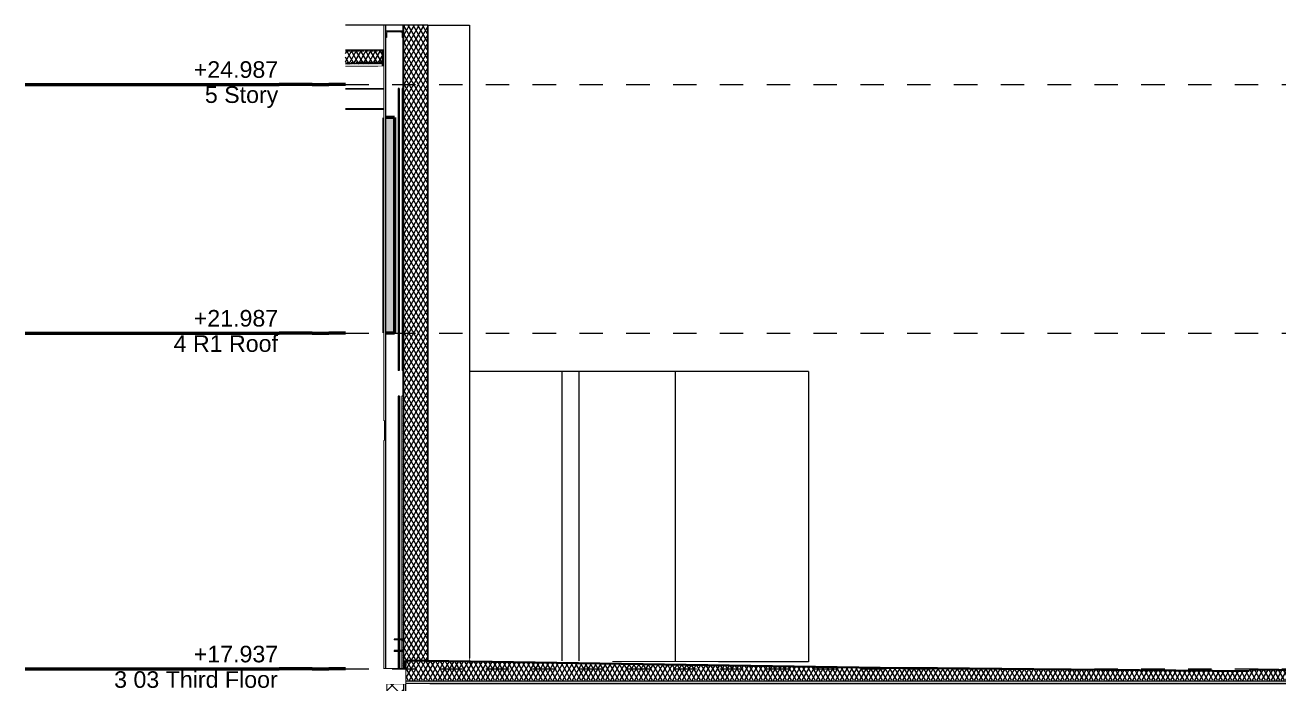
# Model space of a CAD drawing. Header units: millimetres. Extents: x -46169 to 153589, y -86316 to 18123.
# Drawn here: x 128027 to 143144, y -70951 to -63005 of the extents above; entities that cross this region are included whole.
import ezdxf

# ---------------------------------------------------------------- set-up
doc = ezdxf.new("R2010")
doc.units = ezdxf.units.MM
doc.header["$MEASUREMENT"] = 0
for name, pattern in [('Dashed', [2822.222233, 1411.111116, -1411.111116]), ('Hidden Line', [55, 45, -10]), ('Wipeout_Contour', [1000, 0, -1000])]:
    doc.linetypes.add(name, pattern=pattern)
for name, color, linetype, lineweight, true_color in [('0_Pen_No__105', 7, 'Continuous', 15, 0xa6a6a6), ('0_Pen_No__25', 7, 'Continuous', 50, 0x2a2a2a), ('A-20-M_Roof_Pen_No__53', 7, 'Continuous', 35, 0x444444), ('New_A-20-M_Roof_Pen_No__147', 7, 'Continuous', 0, 0x606060), ('New_A-20-M_Roof_Pen_No__149', 7, 'Continuous', 0, 0x2a2a2a), ('New_A-20-M_Roof_Pen_No__162', 7, 'Continuous', 0, 0xe47200), ('New_A-20-M_Roof_Pen_No__81', 7, 'Continuous', 20, 0x6a6a6a), ('New_A-25-M_Wall_Ext_Pen_No__107', 7, 'Continuous', 15, 0xa6a6a6), ('New_A-25-M_Wall_Int_Pen_No__107', 7, 'Continuous', 15, 0xa6a6a6), ('New_A-25-M_Wall_Int_Pen_No__27', 7, 'Continuous', 50, 0x2a2a2a)]:
    doc.layers.add(name, color=color, linetype=linetype, lineweight=lineweight, true_color=true_color)
for name, color, linetype, lineweight in [('0_Pen_No__6', 7, 'Continuous', 35), ('A-20-M_Roof_Pen_No__85', 8, 'Continuous', 20), ('A-20-M_Roof_Pen_No__93', 8, 'Continuous', 13), ('A-25-M_Wall_Int_Pen_No__87', 8, 'Continuous', 20), ('New_A-20-M_Roof_Pen_No__193', 7, 'Continuous', 18), ('New_A-20-M_Roof_Pen_No__195', 7, 'Continuous', 35), ('New_A-20-M_Roof_Pen_No__4', 7, 'Continuous', 20), ('New_A-20-M_Roof_Pen_No__85', 8, 'Continuous', 20), ('New_A-20-M_Roof_Pen_No__89', 8, 'Continuous', 20), ('New_A-20-M_Roof_Pen_No__92', 8, 'Continuous', 13), ('New_A-25-M_Wall_Ext_Pen_No__1', 7, 'Continuous', 13), ('New_A-25-M_Wall_Ext_Pen_No__87', 8, 'Continuous', 20), ('New_A-25-M_Wall_Int_Pen_No__1', 7, 'Continuous', 13), ('New_A-25-M_Wall_Int_Pen_No__87', 8, 'Continuous', 20)]:
    doc.layers.add(name, color=color, linetype=linetype, lineweight=lineweight)
for name, color, linetype in [('A-20-M_Roof', 7, 'Continuous'), ('A-25-M_Wall_Int', 7, 'Continuous'), ('New_A-20-M_Roof', 7, 'Continuous'), ('New_A-25-M_Wall_Ext', 7, 'Continuous'), ('New_A-25-M_Wall_Int', 7, 'Continuous')]:
    doc.layers.add(name, color=color, linetype=linetype)
doc.styles.add('GENERATED_STYLE_1', font='')
doc.styles.get('GENERATED_STYLE_1').set_extended_font_data('Swis721 BT')
pattern_1 = [(60, (96051.243, -82919.756), (-43.30127, 25), []), (120, (96051.243, -82919.756), (43.30127, 25), [])]
pattern_2 = [(270, (96051.24, -82919.76), (173.2051, 0), [0, -100]), (270, (96137.85, -82969.76), (173.2051, 0), [0, -100])]

# ---------------------------------------------------------------- blocks, each defined once
blk = doc.blocks.new('Section Elem_52_2', base_point=(96051, -82920))
at = {"color": 254, "linetype": 'Wipeout_Contour', "lineweight": 0, "ltscale": 604930.353214}
blk.add_wipeout([(134499, -67185), (134499, -70673), (134704, -70675), (134704, -67185)], dxfattribs=at).dxf.layer = 'New_A-20-M_Roof'
at = {"color": 254, "linetype": 'Wipeout_Contour', "lineweight": 0, "ltscale": 602571.293601}
blk.add_wipeout([(133386, -70644), (134499, -70673), (134499, -67185), (133386, -67185)], dxfattribs=at).dxf.layer = 'New_A-20-M_Roof'
at = {"color": 254, "linetype": 'Wipeout_Contour', "lineweight": 0, "ltscale": 759851.064171}
blk.add_wipeout([(134704, -67185), (134704, -70675), (135109, -70685), (135865, -70685), (135865, -67185)], dxfattribs=at).dxf.layer = 'New_A-20-M_Roof'
at = {"layer": 'New_A-20-M_Roof_Pen_No__89', "linetype": 'Continuous'}
for p, q in [((134499, -67185), (133386, -67185)), ((134704, -67185), (134499, -67185)), ((134499, -67185), (134499, -70673)), ((134704, -67185), (134704, -70675))]:
    blk.add_line(p, q, dxfattribs=at)
at = {"color": 254, "linetype": 'Wipeout_Contour', "lineweight": 0, "ltscale": 612310.839814}
blk.add_wipeout([(135865, -70685), (137472, -70685), (137472, -67185), (135865, -67185)], dxfattribs=at).dxf.layer = 'New_A-20-M_Roof'
at = {"layer": 'New_A-20-M_Roof_Pen_No__89', "linetype": 'Continuous'}
for p, q in [((135865, -67185), (134704, -67185)), ((135865, -67185), (135865, -70685)), ((137472, -67185), (135865, -67185)), ((137472, -67185), (137472, -70685)), ((135865, -70685), (135109, -70685)), ((137472, -70685), (135865, -70685))]:
    blk.add_line(p, q, dxfattribs=at)
blk = doc.blocks.new('*X81', base_point=(96051, -82920))
at = {"layer": 'New_A-20-M_Roof_Pen_No__162', "linetype": 'Continuous'}
for points in [[(131889, -63311), (131889, -63313), (131902, -63313), (131902, -63311)], [(132202, -63308), (132052, -63309), (132052, -63311), (132202, -63310)]]:
    blk.add_hatch(color=256, dxfattribs=at).paths.add_polyline_path(points)
blk = doc.blocks.new('Section Elem_59_2', base_point=(96051, -82920))
at = {"color": 254, "linetype": 'Wipeout_Contour', "lineweight": 0, "ltscale": 732697.208545}
blk.add_wipeout([(131889, -63298), (131889, -63311), (132333, -63307), (132346, -63306), (132346, -63298)], dxfattribs=at).dxf.layer = 'New_A-20-M_Roof'
at = {"color": 254, "linetype": 'Wipeout_Contour', "lineweight": 0, "ltscale": 586978.651778}
blk.add_wipeout([(132346, -63306), (132333, -63307), (132333, -63504), (132346, -63503)], dxfattribs=at).dxf.layer = 'New_A-20-M_Roof'
at = {"color": 254, "linetype": 'Wipeout_Contour', "lineweight": 0, "ltscale": 585989.456282}
blk.add_wipeout([(132333, -63309), (132333, -63307), (131889, -63311), (131889, -63313)], dxfattribs=at).dxf.layer = 'New_A-20-M_Roof'
at = {"layer": 'New_A-20-M_Roof'}
blk.add_blockref('*X81', (96051, -82920), dxfattribs=at)
at = {"color": 254, "linetype": 'Wipeout_Contour', "lineweight": 0, "ltscale": 586120.970016}
blk.add_wipeout([(132333, -63459), (132333, -63309), (131889, -63313), (131889, -63463)], dxfattribs=at).dxf.layer = 'New_A-20-M_Roof'
at = {"layer": 'New_A-20-M_Roof_Pen_No__85', "linetype": 'Continuous'}
h = blk.add_hatch(dxfattribs=at)
h.set_pattern_fill('Batt_Insulation_0002', color=256, style=0, pattern_type=2)
h.set_pattern_definition(pattern_1)
h.paths.add_polyline_path([(132333, -63459), (132333, -63309), (131889, -63313), (131889, -63463)])
at = {"layer": 'New_A-20-M_Roof_Pen_No__195', "linetype": 'Hidden Line'}
for p, q in [((132333, -63307), (131889, -63311)), ((132333, -63309), (131889, -63313))]:
    blk.add_line(p, q, dxfattribs=at)
at = {"layer": 'New_A-20-M_Roof_Pen_No__92', "linetype": 'Continuous'}
for p, q in [((131889, -63298), (132346, -63298)), ((132346, -63306), (132333, -63307))]:
    blk.add_line(p, q, dxfattribs=at)
at = {"color": 254, "linetype": 'Wipeout_Contour', "lineweight": 0, "ltscale": 586259.414271}
blk.add_wipeout([(132333, -63469), (132333, -63459), (131889, -63463), (131889, -63473)], dxfattribs=at).dxf.layer = 'New_A-20-M_Roof'
at = {"layer": 'New_A-20-M_Roof_Pen_No__81', "linetype": 'Continuous', "lineweight": 0, "true_color": 0x353535}
blk.add_hatch(color=250, dxfattribs=at).paths.add_polyline_path([(131889, -63508), (132333, -63504), (132333, -63469), (131889, -63473)])
at = {"layer": 'New_A-20-M_Roof_Pen_No__85', "linetype": 'Continuous'}
h = blk.add_hatch(dxfattribs=at)
h.set_pattern_fill('Batt_Insulation_0002', color=256, style=0, pattern_type=2)
h.set_pattern_definition(pattern_1)
h.paths.add_polyline_path([(132333, -63469), (132333, -63459), (131889, -63463), (131889, -63473)])
at = {"layer": 'New_A-20-M_Roof_Pen_No__147', "linetype": 'Continuous'}
blk.add_line((132333, -63469), (132333, -63504), dxfattribs=at)
at = {"layer": 'New_A-20-M_Roof_Pen_No__149', "linetype": 'Continuous'}
blk.add_line((132333, -63469), (131889, -63473), dxfattribs=at)
at = {"layer": 'New_A-20-M_Roof_Pen_No__193', "linetype": 'Continuous', "flags": 128}
blk.add_lwpolyline([(132333, -63307), (132333, -63309), (132333, -63459), (132333, -63469)], dxfattribs=at)
at = {"layer": 'New_A-20-M_Roof_Pen_No__195', "linetype": 'Hidden Line'}
blk.add_line((132333, -63459), (131889, -63463), dxfattribs=at)
at = {"layer": 'New_A-20-M_Roof_Pen_No__4', "linetype": 'Continuous'}
blk.add_line((132333, -63504), (131889, -63508), dxfattribs=at)
at = {"layer": 'New_A-20-M_Roof_Pen_No__92', "linetype": 'Continuous'}
blk.add_line((132333, -63504), (132346, -63503), dxfattribs=at)
blk = doc.blocks.new('Section Elem_60_2', base_point=(96051, -82920))
at = {"layer": 'New_A-25-M_Wall_Int_Pen_No__107', "linetype": 'Continuous', "lineweight": 0, "true_color": 0x292929}
blk.add_hatch(color=250, dxfattribs=at).paths.add_polyline_path([(132333, -64120), (132333, -66720), (132480, -66720), (132480, -64120)])
at = {"layer": 'New_A-25-M_Wall_Int_Pen_No__27', "linetype": 'Continuous'}
for p, q in [((132333, -64120), (132333, -66720)), ((132480, -64120), (132333, -64120)), ((132480, -64120), (132480, -66720)), ((132480, -66720), (132333, -66720))]:
    blk.add_line(p, q, dxfattribs=at)
blk = doc.blocks.new('Section Elem_70_2', base_point=(96051, -82920))
at = {"color": 254, "linetype": 'Wipeout_Contour', "lineweight": 0, "ltscale": 746839.914213}
blk.add_wipeout([(132881, -70671), (133219, -70673), (133386, -70674), (133386, -63005), (132881, -63005)], dxfattribs=at).dxf.layer = 'New_A-25-M_Wall_Ext'
at = {"color": 254, "linetype": 'Wipeout_Contour', "lineweight": 0, "ltscale": 587366.684209}
blk.add_wipeout([(132573, -63097), (132573, -63155), (132588, -63155), (132588, -63097)], dxfattribs=at).dxf.layer = 'New_A-25-M_Wall_Ext'
at = {"color": 254, "linetype": 'Wipeout_Contour', "lineweight": 0, "ltscale": 591316.930719}
blk.add_wipeout([(132526, -63770), (132526, -67170), (132539, -67170), (132539, -63770)], dxfattribs=at).dxf.layer = 'New_A-25-M_Wall_Ext'
at = {"color": 254, "linetype": 'Wipeout_Contour', "lineweight": 0, "ltscale": 446409.795102}
blk.add_wipeout([(132355, -68007), (132346, -68014), (132355, -68010)], dxfattribs=at).dxf.layer = 'New_A-25-M_Wall_Ext'
at = {"color": 254, "linetype": 'Wipeout_Contour', "lineweight": 0, "ltscale": 600218.679438}
blk.add_wipeout([(132512, -70410), (132503, -70410), (132503, -70420), (132512, -70420)], dxfattribs=at).dxf.layer = 'New_A-25-M_Wall_Ext'
at = {"color": 254, "linetype": 'Wipeout_Contour', "lineweight": 0, "ltscale": 600942.073498}
blk.add_wipeout([(132570, -70560), (132570, -70770), (132588, -70770), (132588, -70560)], dxfattribs=at).dxf.layer = 'New_A-25-M_Wall_Ext'
at = {"layer": 'New_A-25-M_Wall_Ext_Pen_No__107', "linetype": 'Continuous'}
blk.add_hatch(color=256, dxfattribs=at).paths.add_polyline_path([(132880, -70770), (132881, -70770), (132881, -63005), (132880, -63005)])
at = {"layer": 'New_A-25-M_Wall_Ext_Pen_No__87', "linetype": 'Continuous'}
blk.add_line((133386, -63005), (133386, -70674), dxfattribs=at)
at = {"color": 254, "linetype": 'Wipeout_Contour', "lineweight": 0, "ltscale": 587305.070064}
blk.add_wipeout([(132568, -63089), (132573, -63097), (132588, -63097), (132588, -63089)], dxfattribs=at).dxf.layer = 'New_A-25-M_Wall_Ext'
at = {"color": 254, "linetype": 'Wipeout_Contour', "lineweight": 0, "ltscale": 591488.916604}
blk.add_wipeout([(132588, -63770), (132573, -63770), (132573, -67170), (132588, -67170)], dxfattribs=at).dxf.layer = 'New_A-25-M_Wall_Ext'
at = {"color": 254, "linetype": 'Wipeout_Contour', "lineweight": 0, "ltscale": 597595.326904}
blk.add_wipeout([(132541, -67480), (132525, -67480), (132525, -70410), (132541, -70410)], dxfattribs=at).dxf.layer = 'New_A-25-M_Wall_Ext'
at = {"color": 254, "linetype": 'Wipeout_Contour', "lineweight": 0, "ltscale": 600481.669009}
blk.add_wipeout([(132512, -70550), (132503, -70550), (132503, -70560), (132512, -70560)], dxfattribs=at).dxf.layer = 'New_A-25-M_Wall_Ext'
at = {"color": 254, "linetype": 'Wipeout_Contour', "lineweight": 0, "ltscale": 587278.770874}
blk.add_wipeout([(132556, -63085), (132568, -63089), (132588, -63089), (132588, -63085)], dxfattribs=at).dxf.layer = 'New_A-25-M_Wall_Ext'
at = {"color": 254, "linetype": 'Wipeout_Contour', "lineweight": 0, "ltscale": 600778.93666}
blk.add_wipeout([(132541, -70560), (132525, -70560), (132525, -70770), (132541, -70770)], dxfattribs=at).dxf.layer = 'New_A-25-M_Wall_Ext'
at = {"color": 254, "linetype": 'Wipeout_Contour', "lineweight": 0, "ltscale": 1173591.826506771}
blk.add_wipeout([(132588, -63080), (132368, -63080), (132368, -63155), (132383, -63155), (132383, -63097), (132388, -63089), (132400, -63085), (132588, -63085)], dxfattribs=at).dxf.layer = 'New_A-25-M_Wall_Ext'
at = {"color": 254, "linetype": 'Wipeout_Contour', "lineweight": 0, "ltscale": 600440.451021}
blk.add_wipeout([(132525, -70420), (132525, -70550), (132541, -70550), (132541, -70420)], dxfattribs=at).dxf.layer = 'New_A-25-M_Wall_Ext'
at = {"color": 254, "linetype": 'Wipeout_Contour', "lineweight": 0, "ltscale": 600368.732277}
blk.add_wipeout([(132588, -70410), (132512, -70410), (132512, -70420), (132588, -70420)], dxfattribs=at).dxf.layer = 'New_A-25-M_Wall_Ext'
at = {"color": 254, "linetype": 'Wipeout_Contour', "lineweight": 0, "ltscale": 600631.656155}
blk.add_wipeout([(132588, -70550), (132512, -70550), (132512, -70560), (132588, -70560)], dxfattribs=at).dxf.layer = 'New_A-25-M_Wall_Ext'
at = {"color": 254, "linetype": 'Wipeout_Contour', "lineweight": 0, "ltscale": 600159.197461}
blk.add_wipeout([(132503, -70410), (132478, -70410), (132478, -70420), (132503, -70420)], dxfattribs=at).dxf.layer = 'New_A-25-M_Wall_Ext'
at = {"color": 254, "linetype": 'Wipeout_Contour', "lineweight": 0, "ltscale": 600422.213119}
blk.add_wipeout([(132503, -70550), (132478, -70550), (132478, -70560), (132503, -70560)], dxfattribs=at).dxf.layer = 'New_A-25-M_Wall_Ext'
at = {"color": 254, "linetype": 'Wipeout_Contour', "lineweight": 0, "ltscale": 597759.336094}
blk.add_wipeout([(132570, -70410), (132588, -70410), (132588, -67480), (132570, -67480)], dxfattribs=at).dxf.layer = 'New_A-25-M_Wall_Ext'
at = {"color": 254, "linetype": 'Wipeout_Contour', "lineweight": 0, "ltscale": 600716.199887}
blk.add_wipeout([(132562, -70550), (132588, -70550), (132588, -70547), (132570, -70547)], dxfattribs=at).dxf.layer = 'New_A-25-M_Wall_Ext'
at = {"color": 254, "linetype": 'Wipeout_Contour', "lineweight": 0, "ltscale": 600476.373149}
blk.add_wipeout([(132588, -70420), (132562, -70420), (132570, -70422), (132588, -70422)], dxfattribs=at).dxf.layer = 'New_A-25-M_Wall_Ext'
at = {"color": 254, "linetype": 'Wipeout_Contour', "lineweight": 0, "ltscale": 600603.67675}
blk.add_wipeout([(132570, -70422), (132570, -70547), (132588, -70547), (132588, -70422)], dxfattribs=at).dxf.layer = 'New_A-25-M_Wall_Ext'
at = {"color": 254, "linetype": 'Wipeout_Contour', "lineweight": 0, "ltscale": 600859.482557}
blk.add_wipeout([(132570, -70770), (132570, -70560), (132541, -70560), (132541, -70770)], dxfattribs=at).dxf.layer = 'New_A-25-M_Wall_Ext'
at = {"color": 254, "linetype": 'Wipeout_Contour', "lineweight": 0, "ltscale": 594700.620639}
blk.add_wipeout([(132589, -70770), (132880, -70770), (132880, -63005), (132589, -63005)], dxfattribs=at).dxf.layer = 'New_A-25-M_Wall_Ext'
at = {"layer": 'New_A-25-M_Wall_Ext_Pen_No__107', "linetype": 'Continuous', "lineweight": 0, "true_color": 0x535353}
blk.add_hatch(color=251, dxfattribs=at).paths.add_polyline_path([(132583, -67480), (132588, -67480), (132588, -70770), (132588, -70770), (132588, -63005), (132583, -63005), (132583, -63080), (132588, -63080), (132588, -63155), (132583, -63155), (132583, -63770), (132588, -63770), (132588, -67170), (132583, -67170)])
at = {"layer": 'New_A-25-M_Wall_Ext_Pen_No__107', "linetype": 'Continuous'}
blk.add_hatch(color=256, dxfattribs=at).paths.add_polyline_path([(132588, -70770), (132589, -70770), (132589, -63005), (132588, -63005)])
h = blk.add_hatch(dxfattribs=at)
h.set_pattern_fill('Batt_Insulation_0002', color=256, style=0, pattern_type=2)
h.set_pattern_definition(pattern_1)
h.paths.add_polyline_path([(132589, -70770), (132880, -70770), (132880, -63005), (132589, -63005)])
at = {"layer": 'New_A-25-M_Wall_Ext_Pen_No__1', "linetype": 'Continuous'}
for p, q in [((132880, -63005), (132880, -70770)), ((132881, -63005), (132881, -70770)), ((132526, -63770), (132526, -67170)), ((132539, -63770), (132526, -63770)), ((132539, -63770), (132539, -67170)), ((132573, -63770), (132573, -67170)), ((132588, -63770), (132588, -67170)), ((132539, -67170), (132526, -67170)), ((132583, -67170), (132583, -67480)), ((132541, -67480), (132525, -67480)), ((132570, -70770), (132541, -70770))]:
    blk.add_line(p, q, dxfattribs=at)
at = {"layer": 'New_A-25-M_Wall_Ext_Pen_No__1', "linetype": 'Continuous', "flags": 128}
for points in [[(132588, -63770), (132583, -63770), (132573, -63770)], [(132588, -67170), (132583, -67170), (132573, -67170)], [(132588, -67480), (132583, -67480), (132570, -67480)], [(132881, -70770), (132880, -70770), (132589, -70770), (132588, -70770), (132588, -70770)]]:
    blk.add_lwpolyline(points, dxfattribs=at)
at = {"layer": 'New_A-25-M_Wall_Ext_Pen_No__87', "linetype": 'Continuous'}
for p, q in [((132881, -63005), (133386, -63005)), ((132541, -70770), (132525, -70770)), ((132588, -70770), (132570, -70770))]:
    blk.add_line(p, q, dxfattribs=at)
at = {"color": 254, "linetype": 'Wipeout_Contour', "lineweight": 0, "ltscale": 586852.581117}
blk.add_wipeout([(132373, -63080), (132583, -63080), (132583, -63005), (132373, -63005)], dxfattribs=at).dxf.layer = 'New_A-25-M_Wall_Ext'
at = {"color": 254, "linetype": 'Wipeout_Contour', "lineweight": 0, "ltscale": 900792.735409}
blk.add_wipeout([(132541, -70550), (132562, -70550), (132570, -70547), (132570, -70422), (132562, -70420), (132541, -70420)], dxfattribs=at).dxf.layer = 'New_A-25-M_Wall_Ext'
at = {"layer": 'New_A-25-M_Wall_Ext_Pen_No__107', "linetype": 'Continuous', "lineweight": 0, "true_color": 0x535353}
for points in [[(132373, -63005), (132368, -63005), (132368, -63080), (132373, -63080)], [(132368, -70770), (132373, -70770), (132373, -63155), (132368, -63155)]]:
    blk.add_hatch(color=251, dxfattribs=at).paths.add_polyline_path(points)
at = {"layer": 'New_A-25-M_Wall_Ext_Pen_No__1', "linetype": 'Continuous'}
for p, q in [((132583, -63005), (132583, -63080)), ((132588, -63005), (132588, -70770)), ((132589, -63005), (132589, -70770)), ((132568, -63089), (132573, -63097)), ((132573, -63097), (132573, -63155)), ((132583, -63155), (132583, -63770)), ((132588, -63080), (132588, -63155)), ((132525, -67480), (132525, -70410)), ((132541, -67480), (132541, -70410)), ((132570, -67480), (132570, -70410)), ((132588, -67480), (132588, -70770)), ((132478, -70410), (132478, -70420)), ((132525, -70410), (132478, -70410)), ((132525, -70420), (132478, -70420)), ((132525, -70420), (132525, -70550)), ((132570, -70410), (132541, -70410)), ((132541, -70420), (132541, -70550)), ((132570, -70422), (132570, -70547)), ((132478, -70550), (132478, -70560)), ((132525, -70550), (132478, -70550)), ((132525, -70560), (132478, -70560)), ((132525, -70560), (132525, -70770)), ((132541, -70560), (132541, -70770)), ((132570, -70560), (132541, -70560)), ((132570, -70560), (132570, -70770))]:
    blk.add_line(p, q, dxfattribs=at)
at = {"layer": 'New_A-25-M_Wall_Ext_Pen_No__1', "linetype": 'Continuous', "flags": 128}
for points in [[(132588, -63155), (132583, -63155), (132573, -63155)], [(132570, -70422), (132562, -70420), (132541, -70420)], [(132570, -70547), (132562, -70550), (132541, -70550)]]:
    blk.add_lwpolyline(points, dxfattribs=at)
at = {"layer": 'New_A-25-M_Wall_Ext_Pen_No__87', "linetype": 'Continuous'}
for p, q in [((132556, -63085), (132588, -63085)), ((132573, -63097), (132588, -63097)), ((132503, -70410), (132503, -70420)), ((132512, -70410), (132512, -70420)), ((132525, -70410), (132541, -70410)), ((132525, -70420), (132541, -70420)), ((132562, -70420), (132588, -70420)), ((132588, -70410), (132570, -70410)), ((132570, -70422), (132588, -70422)), ((132503, -70550), (132503, -70560)), ((132512, -70550), (132512, -70560)), ((132525, -70550), (132541, -70550)), ((132525, -70560), (132541, -70560)), ((132562, -70550), (132588, -70550)), ((132588, -70547), (132570, -70547)), ((132570, -70560), (132588, -70560))]:
    blk.add_line(p, q, dxfattribs=at)
at = {"color": 254, "linetype": 'Wipeout_Contour', "lineweight": 0, "ltscale": 1774938.16772872}
blk.add_wipeout([(132368, -63005), (132346, -63005), (132346, -67783), (132355, -67779), (132355, -68010), (132346, -68014), (132346, -70770), (132368, -70770), (132368, -63155), (132368, -63155), (132368, -63080), (132368, -63080)], dxfattribs=at).dxf.layer = 'New_A-25-M_Wall_Ext'
at = {"layer": 'New_A-25-M_Wall_Ext_Pen_No__107', "linetype": 'Continuous'}
h = blk.add_hatch(dxfattribs=at)
h.set_pattern_fill('Plaster_0002', color=256, style=0, pattern_type=2)
h.set_pattern_definition(pattern_2)
h.paths.add_polyline_path([(132368, -63005), (132346, -63005), (132346, -67783), (132355, -67779), (132355, -68010), (132346, -68014), (132346, -70770), (132368, -70770), (132368, -63155), (132368, -63155), (132368, -63080), (132368, -63080)])
at = {"layer": 'New_A-25-M_Wall_Ext_Pen_No__1', "linetype": 'Continuous'}
for p, q in [((132346, -63005), (132346, -67783)), ((132368, -63005), (132368, -63080)), ((132373, -63005), (132373, -63080)), ((132368, -63080), (132368, -63155)), ((132368, -63155), (132368, -70770)), ((132373, -63155), (132373, -70770)), ((132388, -63089), (132383, -63097)), ((132383, -63097), (132383, -63155)), ((132355, -67779), (132346, -67783)), ((132355, -67779), (132355, -68010)), ((132355, -68010), (132346, -68014)), ((132346, -68014), (132346, -70770))]:
    blk.add_line(p, q, dxfattribs=at)
at = {"layer": 'New_A-25-M_Wall_Ext_Pen_No__1', "linetype": 'Continuous', "flags": 128}
for points in [[(132881, -63005), (132880, -63005), (132589, -63005), (132588, -63005), (132583, -63005), (132373, -63005), (132368, -63005), (132346, -63005)], [(132588, -63080), (132583, -63080), (132373, -63080), (132368, -63080), (132368, -63080)], [(132383, -63155), (132373, -63155), (132368, -63155), (132368, -63155)], [(132568, -63089), (132556, -63085), (132400, -63085), (132388, -63089)], [(132525, -70770), (132373, -70770), (132368, -70770), (132346, -70770)]]:
    blk.add_lwpolyline(points, dxfattribs=at)
at = {"layer": 'New_A-25-M_Wall_Ext_Pen_No__87', "linetype": 'Continuous'}
blk.add_line((132355, -68007), (132346, -68014), dxfattribs=at)
blk = doc.blocks.new('Section Elem_71_2', base_point=(96051, -82920))
at = {"color": 254, "linetype": 'Wipeout_Contour', "lineweight": 0, "ltscale": 585739.306682}
blk.add_wipeout([(132346, -63005), (131889, -63005), (131889, -63298), (132346, -63298)], dxfattribs=at).dxf.layer = 'New_A-25-M_Wall_Ext'
at = {"color": 254, "linetype": 'Wipeout_Contour', "lineweight": 0, "ltscale": 733361.969435}
blk.add_wipeout([(132333, -63504), (131889, -63508), (131889, -63770), (132346, -63770), (132346, -63503)], dxfattribs=at).dxf.layer = 'New_A-25-M_Wall_Ext'
at = {"layer": 'New_A-25-M_Wall_Ext_Pen_No__87', "linetype": 'Continuous'}
blk.add_line((132346, -63005), (131889, -63005), dxfattribs=at)
at = {"color": 254, "linetype": 'Wipeout_Contour', "lineweight": 0, "ltscale": 587029.402744}
blk.add_wipeout([(131889, -64013), (132346, -64013), (132346, -63778), (131889, -63778)], dxfattribs=at).dxf.layer = 'New_A-25-M_Wall_Ext'
at = {"color": 254, "linetype": 'Wipeout_Contour', "lineweight": 0, "ltscale": 586817.904557}
blk.add_wipeout([(131889, -63778), (132346, -63778), (132346, -63770), (131889, -63770)], dxfattribs=at).dxf.layer = 'New_A-25-M_Wall_Ext'
at = {"color": 254, "linetype": 'Wipeout_Contour', "lineweight": 0, "ltscale": 587240.922452}
blk.add_wipeout([(131889, -64021), (132346, -64021), (132346, -64013), (131889, -64013)], dxfattribs=at).dxf.layer = 'New_A-25-M_Wall_Ext'
at = {"layer": 'New_A-25-M_Wall_Ext_Pen_No__87', "linetype": 'Continuous'}
for p, q in [((131889, -63770), (132346, -63770)), ((132346, -63778), (131889, -63778)), ((131889, -64013), (132346, -64013))]:
    blk.add_line(p, q, dxfattribs=at)
blk = doc.blocks.new('Section Elem_73_2', base_point=(96051, -82920))
at = {"color": 254, "linetype": 'Wipeout_Contour', "lineweight": 0, "ltscale": 644278.56903}
blk.add_wipeout([(146449, -70916), (146449, -70906), (142787, -70906), (142787, -70916)], dxfattribs=at).dxf.layer = 'New_A-20-M_Roof'
at = {"layer": 'New_A-20-M_Roof_Pen_No__81', "linetype": 'Continuous', "lineweight": 0, "true_color": 0x353535}
blk.add_hatch(color=250, dxfattribs=at).paths.add_polyline_path([(142787, -70951), (146449, -70951), (146449, -70916), (142787, -70916)])
at = {"layer": 'New_A-20-M_Roof_Pen_No__85', "linetype": 'Continuous'}
h = blk.add_hatch(dxfattribs=at)
h.set_pattern_fill('Batt_Insulation_0002', color=256, style=0, pattern_type=2)
h.set_pattern_definition(pattern_1)
h.paths.add_polyline_path([(146449, -70916), (146449, -70906), (142787, -70906), (142787, -70916)])
at = {"color": 254, "linetype": 'Wipeout_Contour', "lineweight": 0, "ltscale": 619611.337062}
blk.add_wipeout([(132612, -70906), (132612, -70916), (142787, -70916), (142787, -70906)], dxfattribs=at).dxf.layer = 'New_A-20-M_Roof'
at = {"layer": 'New_A-20-M_Roof_Pen_No__81', "linetype": 'Continuous', "lineweight": 0, "true_color": 0x353535}
blk.add_hatch(color=250, dxfattribs=at).paths.add_polyline_path([(132612, -70916), (132612, -70951), (142787, -70951), (142787, -70916)])
at = {"layer": 'New_A-20-M_Roof_Pen_No__85', "linetype": 'Continuous'}
h = blk.add_hatch(dxfattribs=at)
h.set_pattern_fill('Batt_Insulation_0002', color=256, style=0, pattern_type=2)
h.set_pattern_definition(pattern_1)
h.paths.add_polyline_path([(132612, -70906), (132612, -70916), (142787, -70916), (142787, -70906)])
at = {"layer": 'New_A-20-M_Roof_Pen_No__147', "linetype": 'Continuous'}
blk.add_line((132612, -70916), (132612, -70951), dxfattribs=at)
at = {"layer": 'New_A-20-M_Roof_Pen_No__149', "linetype": 'Continuous', "flags": 128}
blk.add_lwpolyline([(146449, -70916), (142787, -70916), (132612, -70916)], dxfattribs=at)
at = {"layer": 'New_A-20-M_Roof_Pen_No__193', "linetype": 'Continuous'}
blk.add_line((132612, -70906), (132612, -70916), dxfattribs=at)
at = {"layer": 'New_A-20-M_Roof_Pen_No__4', "linetype": 'Continuous', "flags": 128}
blk.add_lwpolyline([(146449, -70951), (142787, -70951), (132612, -70951)], dxfattribs=at)
blk = doc.blocks.new('Section Elem_74_2', base_point=(96051, -82920))
at = {"color": 254, "linetype": 'Wipeout_Contour', "lineweight": 0, "ltscale": 1683032.594951362}
blk.add_wipeout([(133386, -70674), (133250, -70673), (138819, -70762), (138991, -70763), (139006, -70729), (136143, -70685), (135272, -70685), (135109, -70685), (134704, -70675), (134499, -70673), (133386, -70644)], dxfattribs=at).dxf.layer = 'A-20-M_Roof'
at = {"color": 254, "linetype": 'Wipeout_Contour', "lineweight": 0, "ltscale": 2062809.403852247}
blk.add_wipeout([(138991, -70763), (139012, -70763), (139026, -70763), (140578, -70778), (142787, -70799), (142787, -70778), (143640, -70786), (143640, -70786), (143780, -70786), (143962, -70785), (144329, -70783), (144666, -70780), (139006, -70729)], dxfattribs=at).dxf.layer = 'A-20-M_Roof'
blk = doc.blocks.new('Section Elem_75_2', base_point=(96051, -82920))
at = {"color": 254, "linetype": 'Wipeout_Contour', "lineweight": 0, "ltscale": 763569.330835}
blk.add_wipeout([(133219, -70673), (132881, -70671), (138596, -70760), (138819, -70762), (133250, -70673)], dxfattribs=at).dxf.layer = 'A-20-M_Roof'
at = {"color": 254, "linetype": 'Wipeout_Contour', "lineweight": 0, "ltscale": 639112.126533}
blk.add_wipeout([(142787, -70906), (143640, -70906), (143640, -70786), (142787, -70778)], dxfattribs=at).dxf.layer = 'A-20-M_Roof'
at = {"layer": 'A-20-M_Roof_Pen_No__85', "linetype": 'Continuous'}
h = blk.add_hatch(dxfattribs=at)
h.set_pattern_fill('Batt_Insulation_0002', color=256, style=0, pattern_type=2)
h.set_pattern_definition(pattern_1)
h.paths.add_polyline_path([(142787, -70906), (143640, -70906), (143640, -70786), (142787, -70778)])
at = {"layer": 'A-20-M_Roof_Pen_No__53', "linetype": 'Continuous'}
blk.add_line((143640, -70786), (143640, -70786), dxfattribs=at)
at = {"layer": 'A-20-M_Roof_Pen_No__93', "linetype": 'Continuous'}
blk.add_line((143640, -70786), (143640, -70786), dxfattribs=at)
at = {"color": 254, "linetype": 'Wipeout_Contour', "lineweight": 0, "ltscale": 1394756.47043078}
blk.add_wipeout([(140578, -70778), (139026, -70763), (139012, -70763), (138596, -70760), (132612, -70667), (132611, -70792), (132611, -70906), (142787, -70906), (142787, -70799)], dxfattribs=at).dxf.layer = 'A-20-M_Roof'
at = {"layer": 'A-20-M_Roof_Pen_No__85', "linetype": 'Continuous'}
h = blk.add_hatch(dxfattribs=at)
h.set_pattern_fill('Batt_Insulation_0002', color=256, style=0, pattern_type=2)
h.set_pattern_definition(pattern_1)
h.paths.add_polyline_path([(140578, -70778), (139026, -70763), (139012, -70763), (138596, -70760), (132612, -70667), (132611, -70792), (132611, -70906), (142787, -70906), (142787, -70799)])
at = {"layer": 'A-20-M_Roof_Pen_No__53', "linetype": 'Continuous'}
for p, q in [((142787, -70778), (143640, -70786)), ((132612, -70906), (132611, -70906))]:
    blk.add_line(p, q, dxfattribs=at)
at = {"layer": 'A-20-M_Roof_Pen_No__53', "linetype": 'Continuous', "flags": 128}
for points in [[(132612, -70667), (132611, -70792), (132611, -70906)], [(132612, -70667), (138596, -70760), (139012, -70763), (139026, -70763), (140578, -70778), (142787, -70799)]]:
    blk.add_lwpolyline(points, dxfattribs=at)
blk = doc.blocks.new('Section Elem_83_2', base_point=(96051, -82920))
at = {"color": 254, "linetype": 'Wipeout_Contour', "lineweight": 0, "ltscale": 606278.039847}
blk.add_wipeout([(132612, -70951), (132612, -75270), (132904, -75270), (132904, -70951)], dxfattribs=at).dxf.layer = 'New_A-25-M_Wall_Int'
at = {"layer": 'New_A-25-M_Wall_Int_Pen_No__87', "linetype": 'Continuous'}
blk.add_line((132904, -70952), (132904, -70951), dxfattribs=at)
at = {"color": 254, "linetype": 'Wipeout_Contour', "lineweight": 0, "ltscale": 605727.230618}
blk.add_wipeout([(132612, -70951), (132590, -70951), (132590, -75270), (132612, -75270)], dxfattribs=at).dxf.layer = 'New_A-25-M_Wall_Int'
at = {"layer": 'New_A-25-M_Wall_Int_Pen_No__107', "linetype": 'Continuous'}
h = blk.add_hatch(dxfattribs=at)
h.set_pattern_fill('Plaster_0002', color=256, style=0, pattern_type=2)
h.set_pattern_definition(pattern_2)
h.paths.add_polyline_path([(132612, -70951), (132590, -70951), (132590, -75270), (132612, -75270)])
at = {"color": 254, "linetype": 'Wipeout_Contour', "lineweight": 0, "ltscale": 605329.646748}
blk.add_wipeout([(132590, -70951), (132384, -70951), (132384, -75270), (132590, -75270)], dxfattribs=at).dxf.layer = 'New_A-25-M_Wall_Int'
at = {"layer": 'New_A-25-M_Wall_Int_Pen_No__107', "linetype": 'Continuous'}
h = blk.add_hatch(dxfattribs=at)
h.set_pattern_fill('Concrete_Block_0002', color=256, style=0, pattern_type=2)
h.set_pattern_definition([(45, (96051.24, -82919.76), (-91.9239, 91.9239), []), (135, (96051.24, -82919.76), (91.9239, 91.9239), [])])
h.paths.add_polyline_path([(132590, -70951), (132384, -70951), (132384, -75270), (132590, -75270)])
at = {"layer": 'New_A-25-M_Wall_Int_Pen_No__1', "linetype": 'Continuous'}
for p, q in [((132384, -70951), (132384, -75270)), ((132590, -70951), (132590, -75270)), ((132612, -70951), (132612, -75270))]:
    blk.add_line(p, q, dxfattribs=at)
at = {"layer": 'New_A-25-M_Wall_Int_Pen_No__1', "linetype": 'Continuous', "flags": 128}
blk.add_lwpolyline([(132612, -70951), (132590, -70951), (132384, -70951)], dxfattribs=at)
blk = doc.blocks.new('Section Elem_84_2', base_point=(96051, -82920))
at = {"color": 254, "linetype": 'Wipeout_Contour', "lineweight": 0, "ltscale": 2831669.732609379}
blk.add_wipeout([(131889, -71471), (132384, -71471), (132384, -70951), (132612, -70951), (132612, -70906), (132611, -70906), (132611, -70792), (132611, -70770), (132346, -70770), (132346, -68014), (132355, -68007), (132355, -67779), (132346, -67783), (132346, -66720), (132333, -66720), (132333, -64120), (132346, -64120), (132346, -64021), (131889, -64021)], dxfattribs=at).dxf.layer = 'A-25-M_Wall_Int'
at = {"layer": 'A-25-M_Wall_Int_Pen_No__87', "linetype": 'Continuous'}
for p, q in [((131889, -64021), (132346, -64021)), ((131889, -71471), (132384, -71471))]:
    blk.add_line(p, q, dxfattribs=at)
blk = doc.blocks.new('A05 Atria Section & Elevation A_STORY_MARKER', base_point=(96051, -82920))
at = {"layer": '0_Pen_No__105', "linetype": 'Dashed', "ltscale": 0.2}
for p, q in [((131889, -63720), (146449, -63720)), ((131889, -66720), (146449, -66720)), ((131889, -70770), (146449, -70770))]:
    blk.add_line(p, q, dxfattribs=at)
at = {"layer": '0_Pen_No__25', "linetype": 'Continuous'}
for p, q in [((131889, -63720), (131789, -63720)), ((131889, -66720), (131789, -66720)), ((131889, -70770), (131789, -70770))]:
    blk.add_line(p, q, dxfattribs=at)
at = {"color": 254, "linetype": 'Wipeout_Contour', "lineweight": 0, "ltscale": 578605.890125}
blk.add_wipeout([(128027, -63423), (128027, -64016), (131689, -64016), (131689, -63423)], dxfattribs=at)
at = {"color": 254, "linetype": 'Wipeout_Contour', "lineweight": 0, "ltscale": 583991.991367}
blk.add_wipeout([(128027, -66423), (128027, -67016), (131689, -67016), (131689, -66423)], dxfattribs=at)
at = {"color": 254, "linetype": 'Wipeout_Contour', "lineweight": 0, "ltscale": 591571.651625}
blk.add_wipeout([(128027, -70473), (128027, -71066), (131689, -71066), (131689, -70473)], dxfattribs=at)
at = {"layer": '0_Pen_No__25', "linetype": 'Continuous'}
for p, q in [((128027, -63720), (131089, -63720)), ((131489, -63720), (131089, -63720)), ((131489, -63720), (131689, -63720)), ((131789, -63720), (131689, -63720)), ((128027, -66720), (131089, -66720)), ((131489, -66720), (131089, -66720)), ((131489, -66720), (131689, -66720)), ((131789, -66720), (131689, -66720)), ((128027, -70770), (131089, -70770)), ((131489, -70770), (131089, -70770)), ((131489, -70770), (131689, -70770)), ((131789, -70770), (131689, -70770))]:
    blk.add_line(p, q, dxfattribs=at)
at = {"layer": '0_Pen_No__6', "char_height": 200, "attachment_point": 1, "style": 'GENERATED_STYLE_1'}
for s, insert in [('\\A1;{\\fSwis721 BT|b0|i0|c0|p34;+24.987}', (130061, -63441)), ('\\A1;{\\fSwis721 BT|b0|i0|c0|p34;5 Story}', (130195, -63744)), ('\\A1;{\\fSwis721 BT|b0|i0|c0|p34;+21.987}', (130061, -66441)), ('\\A1;{\\fSwis721 BT|b0|i0|c0|p34;4 R1 Roof}', (129818, -66746)), ('\\A1;{\\fSwis721 BT|b0|i0|c0|p34;+17.937}', (130061, -70491)), ('\\A1;{\\fSwis721 BT|b0|i0|c0|p34;3 03 Third Floor}', (129101, -70798))]:
    blk.add_mtext(s, dxfattribs=dict(at, insert=insert))

msp = doc.modelspace()

# ---------------------------------------------------------------- block references
at = {"layer": 'New_A-20-M_Roof'}
for name in ['Section Elem_59_2', 'Section Elem_52_2', 'Section Elem_73_2']:
    msp.add_blockref(name, (96051, -82920), dxfattribs=at)
at = {"layer": 'New_A-25-M_Wall_Int'}
msp.add_blockref('Section Elem_60_2', (96051, -82920), dxfattribs=at)

# ---------------------------------------------------------------- next in the draw order: block references
at = {"layer": 'New_A-25-M_Wall_Ext'}
msp.add_blockref('Section Elem_70_2', (96051, -82920), dxfattribs=at)

# ---------------------------------------------------------------- next in the draw order: block references
at = {"layer": 'A-20-M_Roof'}
msp.add_blockref('Section Elem_74_2', (96051, -82920), dxfattribs=at)
at = {"layer": 'New_A-25-M_Wall_Ext'}
msp.add_blockref('Section Elem_71_2', (96051, -82920), dxfattribs=at)

# ---------------------------------------------------------------- next in the draw order: block references
at = {"layer": 'A-20-M_Roof'}
msp.add_blockref('Section Elem_75_2', (96051, -82920), dxfattribs=at)

# ---------------------------------------------------------------- next in the draw order: block references
at = {"layer": 'New_A-25-M_Wall_Int'}
msp.add_blockref('Section Elem_83_2', (96051, -82920), dxfattribs=at)

# ---------------------------------------------------------------- next in the draw order: block references
at = {"layer": 'A-25-M_Wall_Int'}
msp.add_blockref('Section Elem_84_2', (96051, -82920), dxfattribs=at)

# ---------------------------------------------------------------- next in the draw order: block references
at = {"linetype": 'Continuous', "lineweight": 0}
msp.add_blockref('A05 Atria Section & Elevation A_STORY_MARKER', (96051, -82920), dxfattribs=at)

doc.saveas('drawing.dxf')
